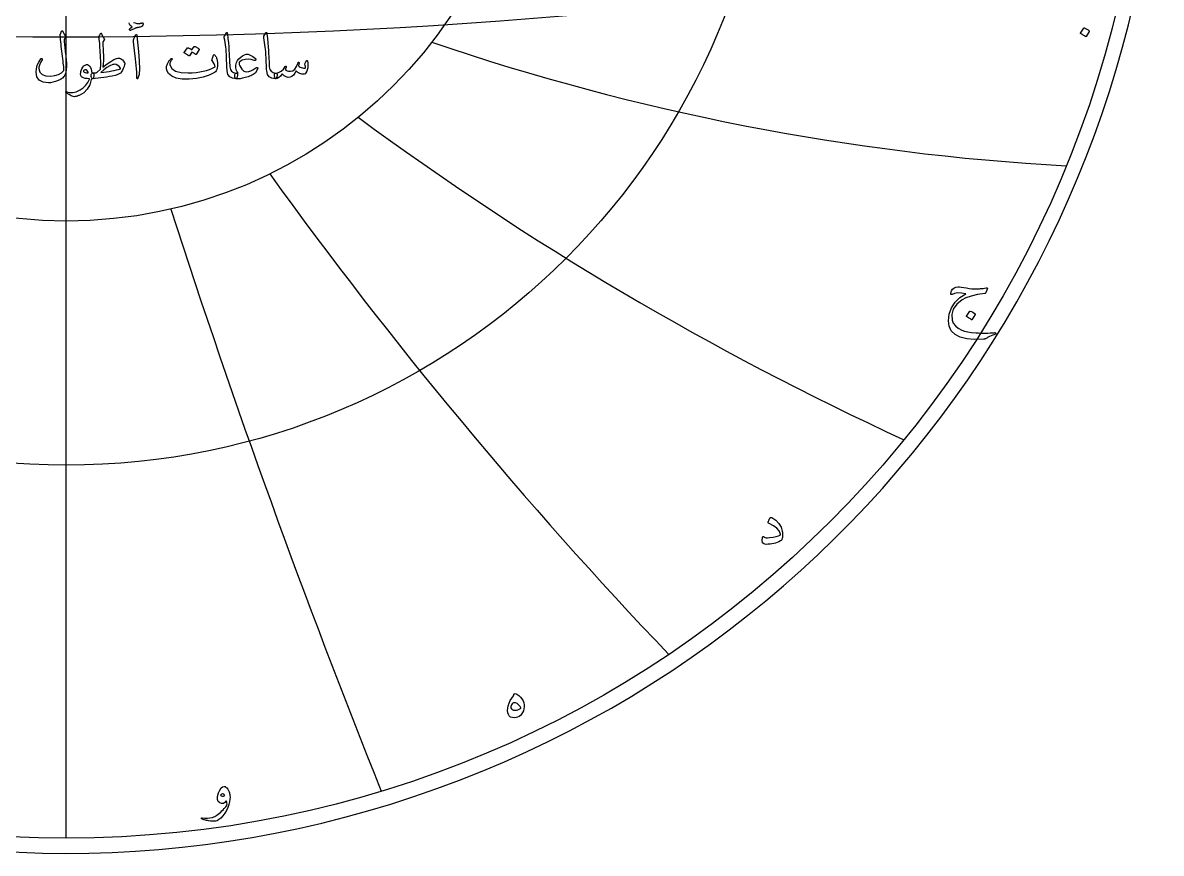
# Model space of a CAD drawing. Header units: millimetres. Extents: x -57 to 57, y -57 to 58.
# Drawn here: x -2.2 to 56.6, y -56.6 to -13.7 of the extents above; entities that cross this region are included whole.
import ezdxf

# ---------------------------------------------------------------- set-up
doc = ezdxf.new("R2010")
doc.units = ezdxf.units.MM
for name, color, linetype in [('CUT_OUTER', 1, 'Continuous'), ('ENGRAVE', 7, 'Continuous'), ('ENGRAVE_FINE', 8, 'Continuous'), ('TEXT', 5, 'Continuous')]:
    doc.layers.add(name, color=color, linetype=linetype)

msp = doc.modelspace()

# ---------------------------------------------------------------- linework, layer by layer
at = {"layer": 'CUT_OUTER'}
msp.add_arc((-0.0002, -0.0001), 56.5799, 134.296617, 87.801785, dxfattribs=at)
at = {"layer": 'ENGRAVE'}
for points in [[(0, -55.8), (0, 55.8)], [(0, -55.8), (0, -23.9096)]]:
    msp.add_lwpolyline(points, dxfattribs=at)
for radius in [55.8, 36.5261, 23.9096]:
    msp.add_circle((0, 0), radius, dxfattribs=at)
for centre, radius, start, end in [((58.5192, 101.3583), 122.6057, 251.139229, 266.799774), ((110.1946, 110.1946), 160.062, 233.545401, 245.290809), ((202.2435, 116.7653), 236.3699, 215.791991, 223.622263), ((450.8833, 120.8138), 468.2156, 197.925392, 201.840528)]:
    msp.add_arc(centre, radius, start, end, dxfattribs=at)
at = {"layer": 'ENGRAVE_FINE'}
msp.add_arc((0, 291.4041), 305.7921, 259.637891, 280.362109, dxfattribs=at)
at = {"layer": 'TEXT'}
for points in [[(-0.2409, -14.1011), (-0.2351, -14.091), (-0.2277, -14.0838), (-0.2186, -14.0795), (-0.2079, -14.078), (-0.1972, -14.0799), (-0.1881, -14.0854), (-0.1807, -14.0947), (-0.1749, -14.1077), (-0.1442, -14.1834), (-0.1114, -14.2488), (-0.0765, -14.3039), (-0.0396, -14.3486), (-0.0287, -14.3647), (-0.0256, -14.3833), (-0.0303, -14.4043), (-0.0429, -14.4278), (-0.0509, -14.4392), (-0.0586, -14.4501), (-0.0658, -14.4606), (-0.0726, -14.4707), (-0.079, -14.4802), (-0.085, -14.4889), (-0.0905, -14.4967), (-0.0957, -14.5037), (-0.1044, -14.5165), (-0.1105, -14.5318), (-0.1143, -14.5495), (-0.1155, -14.5697), (-0.1116, -14.6267), (-0.1064, -14.6889), (-0.1, -14.7563), (-0.0924, -14.8288), (-0.0837, -14.9064), (-0.0742, -14.9892), (-0.0639, -15.0772), (-0.0528, -15.1703), (-0.0403, -15.2632), (-0.0293, -15.3506), (-0.0197, -15.4324), (-0.0115, -15.5086), (-0.0046, -15.5794), (0.0012, -15.6451), (0.0061, -15.7056), (0.0099, -15.761), (0.0142, -15.925), (0.0008, -16.0803), (-0.0303, -16.2269), (-0.0792, -16.3649), (-0.1268, -16.446), (-0.2005, -16.5208), (-0.3001, -16.5895), (-0.4257, -16.652), (-0.5618, -16.7038), (-0.6897, -16.7403), (-0.8093, -16.7615), (-0.9207, -16.7675), (-1.1996, -16.7292), (-1.3992, -16.624), (-1.5197, -16.452), (-1.5609, -16.2131), (-1.5465, -16.0351), (-1.4999, -15.8608), (-1.4211, -15.6903), (-1.3101, -15.5234), (-1.3016, -15.5137), (-1.2928, -15.5077), (-1.2835, -15.5055), (-1.2738, -15.5069), (-1.2635, -15.5108), (-1.2556, -15.516), (-1.2503, -15.5224), (-1.2474, -15.53), (-1.2453, -15.5414), (-1.2457, -15.5523), (-1.2486, -15.5628), (-1.254, -15.5729), (-1.3297, -15.7204), (-1.3819, -15.846), (-1.4105, -15.9497), (-1.4157, -16.0316), (-1.3606, -16.208), (-1.2416, -16.3311), (-1.0587, -16.401), (-0.8118, -16.4177), (-0.5893, -16.3936), (-0.4001, -16.3377), (-0.2444, -16.25), (-0.1221, -16.1306), (-0.1247, -16.073), (-0.1291, -16.0056), (-0.1354, -15.9286), (-0.1435, -15.8419), (-0.1538, -15.7452), (-0.1662, -15.6385), (-0.181, -15.5217), (-0.198, -15.3947), (-0.2141, -15.2637), (-0.2294, -15.1348), (-0.2438, -15.008), (-0.2574, -14.8832), (-0.27, -14.7605), (-0.2813, -14.6398), (-0.2914, -14.5212), (-0.3003, -14.4047), (-0.3135, -14.2925), (-0.3129, -14.2797), (-0.311, -14.2678), (-0.3079, -14.2566), (-0.3036, -14.2463)], [(52.5784, -13.9377), (52.5828, -13.9333), (52.589, -13.9306), (52.5969, -13.9297), (52.6066, -13.9306), (52.675, -13.9583), (52.7394, -13.9922), (52.7999, -14.0323), (52.8565, -14.0785), (52.862, -14.0855), (52.8644, -14.0925), (52.8637, -14.0996), (52.86, -14.1066), (52.6946, -14.3741), (52.6884, -14.3805), (52.6805, -14.3821), (52.6708, -14.3788), (52.6594, -14.3706), (52.6495, -14.3636), (52.6338, -14.353), (52.6125, -14.3389), (52.5854, -14.3213), (52.5522, -14.3002), (52.5124, -14.2756), (52.466, -14.2474), (52.413, -14.2157), (52.4059, -14.2105), (52.4024, -14.2052), (52.4024, -14.1999), (52.4059, -14.1946)], [(1.7721, -14.2199), (1.7799, -14.2115), (1.7869, -14.2059), (1.7931, -14.2032), (1.7985, -14.2034), (1.8049, -14.2063), (1.8109, -14.2117), (1.8164, -14.2195), (1.8216, -14.2298), (1.8425, -14.2744), (1.8624, -14.3156), (1.8813, -14.3536), (1.8992, -14.3882), (1.9162, -14.4192), (1.9326, -14.446), (1.9483, -14.4687), (1.9635, -14.4872), (1.9746, -14.5025), (1.9783, -14.5186), (1.9746, -14.5355), (1.9635, -14.5532), (1.8975, -14.6357), (1.889, -14.6499), (1.8835, -14.6662), (1.8808, -14.6846), (1.881, -14.705), (1.8917, -14.8607), (1.9008, -14.9979), (1.9082, -15.1165), (1.914, -15.2165), (1.9183, -15.2982), (1.9214, -15.3617), (1.9233, -15.4071), (1.9239, -15.4343), (1.9232, -15.5148), (1.921, -15.5911), (1.9174, -15.6633), (1.9123, -15.7313), (1.9061, -15.7953), (1.8987, -15.8551), (1.8904, -15.9108), (1.881, -15.9623), (2.1052, -15.7907), (2.2993, -15.6587), (2.4632, -15.5663), (2.5971, -15.5135), (2.6567, -15.4995), (2.7101, -15.4937), (2.7574, -15.4962), (2.7984, -15.5069), (2.8564, -15.537), (2.9114, -15.5845), (2.9636, -15.6492), (3.0129, -15.7313), (3.0205, -15.7509), (3.0236, -15.7734), (3.0222, -15.7988), (3.0162, -15.827), (2.9834, -15.9285), (2.9444, -16.025), (2.8993, -16.1166), (2.8479, -16.2032), (2.798, -16.2589), (2.7274, -16.3072), (2.6363, -16.348), (2.5245, -16.3814), (2.3749, -16.4145), (2.2263, -16.4445), (2.0787, -16.4714), (1.9322, -16.4953), (1.7868, -16.5158), (1.643, -16.5328), (1.5006, -16.5463), (1.3596, -16.5563), (1.3437, -16.5518), (1.3291, -16.5382), (1.3157, -16.5155), (1.3035, -16.4837), (1.2928, -16.4447), (1.287, -16.407), (1.2862, -16.3705), (1.2903, -16.3352), (1.2996, -16.3045), (1.3142, -16.2816), (1.3342, -16.2665), (1.3596, -16.2593), (1.3933, -16.2575), (1.4252, -16.2552), (1.4552, -16.2525), (1.4833, -16.2494), (1.5096, -16.2463), (1.5341, -16.2436), (1.5567, -16.2414), (1.5774, -16.2395), (1.7622, -16.0613), (1.7638, -16.0536), (1.7655, -16.0436), (1.7671, -16.0313), (1.7688, -16.0168), (1.7705, -16), (1.7721, -15.9809), (1.7737, -15.9595), (1.7754, -15.9359), (1.7768, -15.9102), (1.7779, -15.8827), (1.7785, -15.8533), (1.7787, -15.8221), (1.7787, -15.7892), (1.7787, -15.7548), (1.7787, -15.719), (1.7787, -15.6818), (1.7783, -15.6397), (1.777, -15.5894), (1.775, -15.5308), (1.7721, -15.464), (1.7684, -15.3894), (1.7638, -15.3073), (1.7585, -15.2178), (1.7523, -15.1208), (1.7381, -14.9057), (1.7251, -14.7355), (1.7133, -14.6103), (1.7028, -14.5301), (1.6943, -14.4786), (1.6888, -14.4394), (1.6861, -14.4126), (1.6863, -14.3981), (1.6963, -14.3709), (1.7065, -14.3453), (1.7169, -14.3214), (1.7275, -14.2991), (1.7384, -14.2781), (1.7494, -14.2579), (1.7607, -14.2385), (1.7721, -14.2199)], [(3.564, -14.3453), (3.5956, -14.2843), (3.6209, -14.2628), (3.6401, -14.281), (3.6531, -14.3387), (3.729, -15.1472), (3.7742, -15.6435), (3.7843, -16.0399), (3.7593, -16.3365), (3.6993, -16.5332), (3.6884, -16.5493), (3.6787, -16.558), (3.6702, -16.5592), (3.663, -16.553), (3.6572, -16.5433), (3.6531, -16.5307), (3.6506, -16.5153), (3.6498, -16.4969), (3.6498, -16.354), (3.6432, -16.2024), (3.63, -16.0421), (3.6102, -15.8732), (3.6059, -15.8291), (3.5929, -15.7099), (3.5712, -15.5156), (3.5409, -15.2462), (3.4683, -14.6489), (3.4666, -14.6172), (3.4683, -14.5879), (3.4732, -14.5611), (3.4815, -14.5367)], [(8.2764, -14.1803), (8.2828, -14.1704), (8.2888, -14.1638), (8.2943, -14.1605), (8.2995, -14.1605), (8.3073, -14.1648), (8.3143, -14.1778), (8.3205, -14.1995), (8.3259, -14.2298), (8.3531, -14.4763), (8.3754, -14.7042), (8.3927, -14.9135), (8.4051, -15.1043), (8.413, -15.2675), (8.4204, -15.4137), (8.4271, -15.543), (8.4331, -15.6554), (8.4384, -15.7509), (8.4426, -15.8295), (8.4458, -15.8912), (8.448, -15.9359), (8.4773, -16.07), (8.542, -16.1686), (8.6423, -16.2317), (8.778, -16.2593), (8.8157, -16.2692), (8.8399, -16.2923), (8.8504, -16.3286), (8.8473, -16.3781), (8.8318, -16.4561), (8.8151, -16.5118), (8.7972, -16.5452), (8.778, -16.5563), (8.587, -16.5312), (8.4463, -16.4557), (8.356, -16.3299), (8.316, -16.1537), (8.3097, -16.0695), (8.304, -15.985), (8.299, -15.9003), (8.2945, -15.8155), (8.2905, -15.7304), (8.2867, -15.6451), (8.2831, -15.5596), (8.2797, -15.4739), (8.2735, -15.3105), (8.2648, -15.1633), (8.2537, -15.0324), (8.2401, -14.9179), (8.224, -14.8078), (8.2054, -14.6906), (8.1844, -14.5661), (8.1609, -14.4344), (8.1578, -14.4107), (8.1584, -14.389), (8.1628, -14.3694), (8.1708, -14.3519)], [(10.3191, -14.1803), (10.3255, -14.1704), (10.3315, -14.1638), (10.337, -14.1605), (10.3422, -14.1605), (10.35, -14.1648), (10.357, -14.1778), (10.3632, -14.1995), (10.3686, -14.2298), (10.3958, -14.4763), (10.4181, -14.7042), (10.4354, -14.9135), (10.4478, -15.1043), (10.4557, -15.2675), (10.4631, -15.4137), (10.4698, -15.543), (10.4758, -15.6554), (10.4811, -15.7509), (10.4853, -15.8295), (10.4885, -15.8912), (10.4907, -15.9359), (10.52, -16.07), (10.5847, -16.1686), (10.685, -16.2317), (10.8207, -16.2593), (10.8584, -16.2692), (10.8826, -16.2923), (10.8931, -16.3286), (10.89, -16.3781), (10.8745, -16.4561), (10.8578, -16.5118), (10.8399, -16.5452), (10.8207, -16.5563), (10.6297, -16.5312), (10.489, -16.4557), (10.3987, -16.3299), (10.3587, -16.1537), (10.3524, -16.0695), (10.3467, -15.985), (10.3417, -15.9003), (10.3372, -15.8155), (10.3332, -15.7304), (10.3294, -15.6451), (10.3258, -15.5596), (10.3224, -15.4739), (10.3162, -15.3105), (10.3075, -15.1633), (10.2964, -15.0324), (10.2828, -14.9179), (10.2667, -14.8078), (10.2481, -14.6906), (10.2271, -14.5661), (10.2036, -14.4344), (10.2005, -14.4107), (10.2011, -14.389), (10.2055, -14.3694), (10.2135, -14.3519)], [(6.6, -14.8898), (6.6041, -14.8857), (6.6099, -14.8832), (6.6173, -14.8824), (6.6264, -14.8832), (6.6589, -14.8954), (6.6903, -14.9088), (6.7208, -14.9234), (6.7501, -14.9393), (6.7787, -14.9566), (6.8067, -14.9756), (6.834, -14.9962), (6.8607, -15.0185), (6.8659, -15.0253), (6.8681, -15.0325), (6.8675, -15.0402), (6.864, -15.0482), (6.7056, -15.299), (6.7013, -15.3023), (6.6949, -15.3023), (6.6864, -15.299), (6.6759, -15.2924), (6.6687, -15.2863), (6.6569, -15.278), (6.6406, -15.2674), (6.6198, -15.2545), (6.5942, -15.2391), (6.5637, -15.2211), (6.5282, -15.2003), (6.4878, -15.1769), (6.3624, -15.3716), (6.3566, -15.3776), (6.3492, -15.379), (6.3401, -15.3759), (6.3294, -15.3683), (6.3201, -15.3617), (6.3055, -15.3518), (6.2855, -15.3386), (6.2601, -15.3221), (6.229, -15.3023), (6.1916, -15.2792), (6.1481, -15.2528), (6.0984, -15.2231), (6.0932, -15.2182), (6.091, -15.2132), (6.0916, -15.2083), (6.0951, -15.2033), (6.2568, -14.9624), (6.2609, -14.9583), (6.2667, -14.9558), (6.2741, -14.955), (6.2832, -14.9558), (6.3108, -14.9648), (6.3376, -14.9752), (6.3636, -14.9871), (6.3888, -15.0004), (6.4131, -15.0149), (6.4366, -15.0305), (6.4593, -15.0471), (6.4812, -15.0647)], [(9.8901, -16.0184), (9.801, -16.2164), (9.7897, -16.236), (9.7787, -16.2519), (9.7682, -16.2641), (9.7581, -16.2725), (9.7067, -16.3077), (9.6517, -16.3406), (9.5929, -16.3712), (9.5304, -16.3996), (9.4644, -16.4261), (9.3951, -16.4511), (9.3225, -16.4747), (9.2466, -16.4969), (9.1047, -16.5316), (8.9793, -16.553), (8.8704, -16.5613), (8.778, -16.5563), (8.7427, -16.5402), (8.7194, -16.5085), (8.7081, -16.461), (8.7087, -16.3979), (8.7172, -16.341), (8.7293, -16.2989), (8.7452, -16.2717), (8.7648, -16.2593), (8.7681, -16.2593), (8.7714, -16.2593), (8.7747, -16.2593), (8.778, -16.2593), (8.8025, -16.2618), (8.8267, -16.2626), (8.8504, -16.2618), (8.8737, -16.2593), (8.8337, -16.2001), (8.8027, -16.1347), (8.7809, -16.0632), (8.7681, -15.9854), (8.7662, -15.8462), (8.7904, -15.7222), (8.8405, -15.6135), (8.9166, -15.5201), (9.0146, -15.4329), (9.1105, -15.3658), (9.2043, -15.319), (9.2961, -15.2924), (9.3951, -15.2926), (9.5073, -15.3295), (9.6327, -15.4032), (9.7713, -15.5135), (9.787, -15.5306), (9.7944, -15.549), (9.7936, -15.5686), (9.7845, -15.5894), (9.7715, -15.6055), (9.7556, -15.6142), (9.7369, -15.6154), (9.7152, -15.6092), (9.5599, -15.5643), (9.4042, -15.5482), (9.248, -15.561), (9.0915, -15.6026), (9.0294, -15.6288), (8.9818, -15.6579), (8.9486, -15.6899), (8.9298, -15.7247), (8.9253, -15.7689), (8.938, -15.8254), (8.9682, -15.8943), (9.0156, -15.9755), (9.0733, -16.0576), (9.1278, -16.1191), (9.1789, -16.1599), (9.2268, -16.1801), (9.331, -16.1904), (9.4355, -16.1785), (9.5405, -16.1442), (9.6459, -16.0877), (9.7416, -16.0217), (9.7911, -15.9904), (9.8307, -15.9722), (9.8604, -15.9673), (9.8802, -15.9755), (9.8882, -15.9856), (9.8926, -15.9961), (9.8932, -16.0071), (9.8901, -16.0184)], [(1.2936, -16.5926), (1.2163, -16.8642), (1.0865, -17.0917), (0.9044, -17.2751), (0.6699, -17.4143), (0.6371, -17.4284), (0.6047, -17.4411), (0.5728, -17.4524), (0.5412, -17.4622), (0.5103, -17.4703), (0.4802, -17.4766), (0.4509, -17.481), (0.4224, -17.4836), (0.3514, -17.4735), (0.2574, -17.4366), (0.1402, -17.3729), (0, -17.2823), (-0.0151, -17.2693), (-0.0239, -17.2567), (-0.0266, -17.2446), (-0.0231, -17.2328), (-0.0153, -17.2237), (-0.005, -17.2196), (0.0078, -17.2204), (0.0231, -17.2262), (0.1689, -17.2734), (0.3325, -17.2732), (0.5138, -17.2256), (0.7128, -17.1305), (0.8753, -17.0202), (1.0098, -16.8904), (1.1162, -16.7413), (1.1946, -16.5728), (1.194, -16.5668), (1.1921, -16.5621), (1.189, -16.5586), (1.1847, -16.5563), (1.0711, -16.5497), (0.9743, -16.5365), (0.8945, -16.5167), (0.8316, -16.4903), (0.7829, -16.4495), (0.7524, -16.393), (0.74, -16.3208), (0.7458, -16.2329), (0.7477, -16.2213), (0.7499, -16.2094), (0.7526, -16.1973), (0.7557, -16.1851), (0.7592, -16.1724), (0.7631, -16.1591), (0.7675, -16.1452), (0.7722, -16.1306), (0.811, -16.0364), (0.858, -15.9582), (0.9133, -15.8961), (0.9768, -15.8501), (1.0418, -15.825), (1.1014, -15.8254), (1.1556, -15.8514), (1.2045, -15.9029), (1.2472, -15.9747), (1.2796, -16.058), (1.3016, -16.1529), (1.3134, -16.2593), (1.3199, -16.2592), (1.3262, -16.2589), (1.3323, -16.2584), (1.3382, -16.2577), (1.344, -16.2569), (1.3501, -16.2564), (1.3564, -16.2561), (1.3629, -16.256), (1.3852, -16.2608), (1.4025, -16.275), (1.4149, -16.2987), (1.4223, -16.3319), (1.4254, -16.3684), (1.4248, -16.4053), (1.4204, -16.4427), (1.4124, -16.4804), (1.4019, -16.5136), (1.3901, -16.5373), (1.3771, -16.5516), (1.3629, -16.5563), (1.3002, -16.5563), (1.2998, -16.5623), (1.2986, -16.5703), (1.2965, -16.5804), (1.2936, -16.5926)], [(2.4816, -15.8105), (2.4649, -15.8111), (2.4478, -15.813), (2.4302, -15.8161), (2.4123, -15.8204), (2.2502, -15.8841), (2.0906, -15.973), (1.9334, -16.0871), (1.7787, -16.2263), (1.9332, -16.2119), (2.0798, -16.195), (2.2186, -16.1756), (2.3496, -16.1537), (2.4727, -16.1292), (2.588, -16.1017), (2.6955, -16.0714), (2.7951, -16.0382), (2.8044, -16.0343), (2.8091, -16.0291), (2.8093, -16.0227), (2.805, -16.0151), (2.734, -15.9281), (2.6565, -15.865), (2.5724, -15.8258), (2.4816, -15.8105)], [(7.6758, -15.3287), (7.698, -15.3566), (7.7183, -15.3873), (7.7367, -15.4209), (7.7533, -15.4574), (7.7681, -15.4966), (7.781, -15.5383), (7.792, -15.5824), (7.8012, -15.629), (7.8132, -15.7227), (7.816, -15.8155), (7.8099, -15.9075), (7.7946, -15.9986), (7.7715, -16.0799), (7.7418, -16.1455), (7.7055, -16.1954), (7.6626, -16.2296), (7.5265, -16.3016), (7.3821, -16.3657), (7.2295, -16.422), (7.0686, -16.4705), (6.8995, -16.5107), (6.7221, -16.5423), (6.5365, -16.5652), (6.3426, -16.5794), (5.9792, -16.5757), (5.6809, -16.525), (5.4479, -16.4272), (5.28, -16.2824), (5.2111, -16.1692), (5.1793, -16.0473), (5.1847, -15.9167), (5.2272, -15.7775), (5.2415, -15.7475), (5.2581, -15.7169), (5.277, -15.6856), (5.2981, -15.6538), (5.3216, -15.6213), (5.3472, -15.5882), (5.3752, -15.5545), (5.4054, -15.5201), (5.4155, -15.5104), (5.426, -15.5044), (5.437, -15.5022), (5.4483, -15.5036), (5.4559, -15.5065), (5.4623, -15.5119), (5.4675, -15.5197), (5.4714, -15.53), (5.4733, -15.5397), (5.4722, -15.549), (5.4683, -15.5579), (5.4615, -15.5663), (5.4332, -15.5999), (5.4079, -15.6348), (5.3854, -15.6709), (5.3658, -15.7082), (5.3524, -15.7439), (5.3452, -15.7783), (5.3441, -15.8115), (5.3493, -15.8435), (5.4524, -16.0302), (5.6463, -16.1611), (5.9309, -16.2364), (6.3063, -16.256), (6.5127, -16.2481), (6.7093, -16.2309), (6.8963, -16.2044), (7.0735, -16.1686), (7.2413, -16.1235), (7.3998, -16.0692), (7.5491, -16.0055), (7.689, -15.9326), (7.6754, -15.8646), (7.6444, -15.7891), (7.5962, -15.7062), (7.5306, -15.6158), (7.5285, -15.6072), (7.529, -15.5911), (7.5318, -15.5676), (7.5372, -15.5366), (7.5386, -15.5335), (7.5397, -15.5308), (7.5403, -15.5286), (7.5405, -15.5267), (7.5512, -15.4846), (7.5669, -15.4376), (7.5875, -15.3856), (7.6131, -15.3287), (7.6244, -15.3114), (7.6387, -15.3056), (7.6558, -15.3114), (7.6758, -15.3287)], [(12.4212, -15.6158), (12.4284, -15.6109), (12.4369, -15.6125), (12.4466, -15.6208), (12.4575, -15.6356), (12.4693, -15.6608), (12.4781, -15.6967), (12.4841, -15.7433), (12.4872, -15.8006), (12.4882, -15.8658), (12.4847, -15.9293), (12.4767, -15.9912), (12.4641, -16.0514), (12.4274, -16.1686), (12.3865, -16.2527), (12.3416, -16.3039), (12.2925, -16.322), (12.1764, -16.3152), (12.0689, -16.2849), (11.9701, -16.2311), (11.88, -16.1537), (11.8181, -16.2756), (11.7447, -16.3707), (11.6597, -16.439), (11.5632, -16.4804), (11.4619, -16.4895), (11.3594, -16.4639), (11.2557, -16.4037), (11.1507, -16.3088), (11.0657, -16.4171), (10.9824, -16.4944), (10.9007, -16.5408), (10.8207, -16.5563), (10.8046, -16.5472), (10.7893, -16.52), (10.7749, -16.4746), (10.7613, -16.4111), (10.7563, -16.3484), (10.7646, -16.3022), (10.786, -16.2725), (10.8207, -16.2593), (10.9729, -16.2249), (11.1061, -16.1578), (11.2204, -16.0582), (11.3157, -15.926), (11.3209, -15.9188), (11.3264, -15.9136), (11.3324, -15.9105), (11.3388, -15.9095), (11.3466, -15.9103), (11.3537, -15.9128), (11.3598, -15.9169), (11.3652, -15.9227), (11.3683, -15.9405), (11.3611, -15.9706), (11.3435, -16.0131), (11.3157, -16.0679), (11.3522, -16.1102), (11.4089, -16.1413), (11.4859, -16.1613), (11.583, -16.1702), (11.7041, -16.1448), (11.8099, -16.0621), (11.9004, -15.9221), (11.9757, -15.7247), (11.9794, -15.7146), (11.9839, -15.7074), (11.9893, -15.7031), (11.9955, -15.7016), (12.0048, -15.7024), (12.0128, -15.7049), (12.0196, -15.709), (12.0252, -15.7148), (12.0293, -15.7231), (12.0318, -15.7313), (12.0326, -15.7396), (12.0318, -15.7478), (11.9988, -15.8864), (12.0374, -15.9207), (12.0838, -15.9508), (12.138, -15.9768), (12.2001, -15.9986), (12.2605, -16.0128), (12.3065, -16.0159), (12.3381, -16.0079), (12.3552, -15.9887), (12.3608, -15.9594), (12.3577, -15.9178), (12.3459, -15.8637), (12.3255, -15.7973), (12.329, -15.7785), (12.3461, -15.742), (12.3769, -15.6878), (12.4212, -15.6158)], [(1.1352, -16.223), (1.1006, -16.1626), (1.0626, -16.1199), (1.0213, -16.0949), (0.9768, -16.0877), (0.9502, -16.0947), (0.9265, -16.1059), (0.9056, -16.1211), (0.8877, -16.1405), (0.8819, -16.1508), (0.8811, -16.162), (0.8852, -16.1739), (0.8943, -16.1867), (0.9283, -16.2166), (0.9776, -16.237), (1.0422, -16.248), (1.122, -16.2494), (1.1303, -16.2478), (1.1352, -16.2428), (1.1368, -16.2346), (1.1352, -16.223)], [(47.5933, -27.4293), (47.5089, -27.6194), (47.5012, -27.6319), (47.4921, -27.6414), (47.4818, -27.6478), (47.4701, -27.6511), (47.0796, -27.7127), (46.7529, -27.7883), (46.49, -27.8781), (46.2909, -27.9819), (46.0118, -28.2096), (45.8325, -28.4598), (45.753, -28.7324), (45.7735, -29.0274), (45.8355, -29.1871), (45.9407, -29.3283), (46.089, -29.4511), (46.2804, -29.5554), (46.4148, -29.602), (46.5822, -29.6399), (46.7826, -29.6689), (47.0161, -29.6891), (47.1401, -29.6951), (47.2625, -29.6988), (47.383, -29.7004), (47.5018, -29.6997), (47.6184, -29.6971), (47.7324, -29.6927), (47.8437, -29.6865), (47.9524, -29.6786), (47.9779, -29.6768), (47.9981, -29.6786), (48.0131, -29.6839), (48.0228, -29.6927), (48.0281, -29.7034), (48.0298, -29.7147), (48.0281, -29.7263), (48.0228, -29.7384), (48.0189, -29.7449), (48.0144, -29.7503), (48.0092, -29.7546), (48.0034, -29.7578), (47.9971, -29.7605), (47.9907, -29.7635), (47.9839, -29.7667), (47.977, -29.7701), (47.8756, -29.8024), (47.7861, -29.8361), (47.7084, -29.8711), (47.6426, -29.9074), (47.6005, -29.9336), (47.5621, -29.9558), (47.5274, -29.974), (47.4965, -29.9883), (47.4698, -29.9993), (47.4477, -30.0077), (47.4302, -30.0134), (47.4173, -30.0165), (46.936, -30.0343), (46.5268, -29.9998), (46.1897, -29.9129), (45.9249, -29.7736), (45.7335, -29.5827), (45.6204, -29.3442), (45.5856, -29.0582), (45.6292, -28.7247), (45.7445, -28.3887), (45.9249, -28.1025), (46.1704, -27.866), (46.481, -27.6792), (46.261, -27.6372), (46.0692, -27.6273), (45.9055, -27.6495), (45.77, -27.7039), (45.7581, -27.7083), (45.7471, -27.7109), (45.737, -27.7118), (45.7277, -27.7109), (45.72, -27.708), (45.7145, -27.703), (45.7112, -27.6957), (45.7101, -27.6863), (45.715, -27.6425), (45.7225, -27.5991), (45.7326, -27.5562), (45.7453, -27.5138), (45.7902, -27.4313), (45.8615, -27.3703), (45.9592, -27.331), (46.0833, -27.3131), (46.1618, -27.3138), (46.2601, -27.3228), (46.3783, -27.3402), (46.5162, -27.3659), (46.6586, -27.3917), (46.7899, -27.4091), (46.9102, -27.4181), (47.0196, -27.4187), (47.0722, -27.4164), (47.1278, -27.413), (47.1866, -27.4085), (47.2484, -27.4029), (47.3133, -27.396), (47.3813, -27.3875), (47.4523, -27.3775), (47.5265, -27.3659), (47.5689, -27.3646), (47.5942, -27.3747), (47.6024, -27.3963), (47.5933, -27.4293)], [(46.6852, -28.5698), (46.6896, -28.5654), (46.6957, -28.5627), (46.7037, -28.5619), (46.7133, -28.5627), (46.7818, -28.5905), (46.8462, -28.6243), (46.9067, -28.6644), (46.9633, -28.7106), (46.9688, -28.7176), (46.9712, -28.7247), (46.9705, -28.7317), (46.9668, -28.7387), (46.8013, -29.0063), (46.7952, -29.0126), (46.7873, -29.0142), (46.7776, -29.0109), (46.7661, -29.0027), (46.7562, -28.9957), (46.7406, -28.9851), (46.7193, -28.9711), (46.6922, -28.9535), (46.659, -28.9323), (46.6192, -28.9077), (46.5728, -28.8795), (46.5197, -28.8479), (46.5127, -28.8426), (46.5092, -28.8373), (46.5092, -28.832), (46.5127, -28.8267)], [(36.2707, -39.4633), (36.2847, -39.4214), (36.2985, -39.3837), (36.312, -39.3501), (36.3253, -39.3208), (36.3382, -39.2954), (36.3504, -39.2737), (36.3619, -39.2558), (36.3728, -39.2416), (36.3898, -39.2279), (36.4089, -39.2222), (36.4302, -39.2244), (36.4538, -39.2345), (36.6621, -39.3742), (36.8225, -39.5364), (36.9349, -39.721), (36.9994, -39.928), (37.0084, -39.9872), (37.0143, -40.045), (37.0172, -40.1016), (37.017, -40.1568), (37.0135, -40.2102), (37.0064, -40.2615), (36.9959, -40.3106), (36.9818, -40.3574), (36.9692, -40.3825), (36.9527, -40.4049), (36.9323, -40.4247), (36.9079, -40.4419), (36.8238, -40.483), (36.7371, -40.5185), (36.6478, -40.5482), (36.5559, -40.5721), (36.4617, -40.5908), (36.3658, -40.6047), (36.2681, -40.6137), (36.1687, -40.6179), (36.0507, -40.5981), (35.9786, -40.5317), (35.9522, -40.4186), (35.9715, -40.2589), (35.9781, -40.2415), (35.9874, -40.2281), (35.9993, -40.2186), (36.0138, -40.2131), (36.0263, -40.2146), (36.0393, -40.2193), (36.0527, -40.227), (36.0666, -40.2377), (36.1095, -40.2608), (36.1678, -40.2738), (36.2415, -40.2767), (36.3306, -40.2694), (36.524, -40.2413), (36.6817, -40.2096), (36.8038, -40.1744), (36.8903, -40.1357), (36.8947, -40.1304), (36.8973, -40.1216), (36.8982, -40.1093), (36.8973, -40.0934), (36.8377, -39.9271), (36.7222, -39.7801), (36.5508, -39.6525), (36.3235, -39.5443), (36.2938, -39.5287), (36.2751, -39.51), (36.2674, -39.4882), (36.2707, -39.4633)], [(23.136, -48.3479), (23.1661, -48.3341), (23.2002, -48.3312), (23.2383, -48.3393), (23.2803, -48.3585), (23.3848, -48.4284), (23.473, -48.5081), (23.545, -48.5974), (23.6006, -48.6964), (23.6391, -48.7996), (23.6596, -48.905), (23.662, -49.0125), (23.6464, -49.1223), (23.618, -49.2224), (23.5786, -49.3115), (23.5282, -49.3896), (23.4669, -49.4567), (23.3976, -49.5106), (23.3234, -49.5491), (23.2444, -49.5722), (23.1606, -49.5799), (23.0511, -49.572), (22.9617, -49.5412), (22.8927, -49.4875), (22.8438, -49.411), (22.8146, -49.3179), (22.8042, -49.2112), (22.8128, -49.0909), (22.8403, -48.9569), (22.885, -48.8178), (22.945, -48.6858), (23.0205, -48.5609), (23.1113, -48.443), (23.1144, -48.4375), (23.1166, -48.428), (23.1179, -48.4146), (23.1184, -48.3972), (23.1195, -48.3783), (23.1228, -48.3638), (23.1283, -48.3536), (23.136, -48.3479)], [(23.4704, -49.1047), (23.4851, -49.0862), (23.4871, -49.0625), (23.4763, -49.0334), (23.4528, -48.9991), (23.3712, -48.9102), (23.2917, -48.8478), (23.2145, -48.8117), (23.1395, -48.802), (23.1039, -48.8084), (23.0709, -48.8275), (23.0405, -48.8594), (23.0128, -48.9041), (22.9906, -48.9523), (22.9767, -48.9947), (22.9712, -49.0315), (22.9741, -49.0625), (22.9987, -49.1195), (23.0409, -49.1602), (23.1008, -49.1846), (23.1782, -49.1927), (23.2638, -49.1872), (23.341, -49.1707), (23.4099, -49.1432), (23.4704, -49.1047)], [(7.8651, -53.4641), (7.9293, -53.315), (7.9989, -53.2089), (8.0737, -53.146), (8.1537, -53.1262), (8.2039, -53.135), (8.2523, -53.1614), (8.2989, -53.2054), (8.3438, -53.267), (8.3654, -53.3027), (8.3843, -53.3392), (8.4006, -53.3766), (8.4142, -53.4149), (8.4259, -53.4542), (8.4362, -53.4949), (8.4452, -53.537), (8.4529, -53.5803), (8.4602, -53.6769), (8.4538, -53.7906), (8.4338, -53.9215), (8.4001, -54.0696), (8.3504, -54.2229), (8.2822, -54.3697), (8.1955, -54.5098), (8.0904, -54.6433), (7.9802, -54.7597), (7.8818, -54.8449), (7.7954, -54.8988), (7.7208, -54.9214), (7.6447, -54.9254), (7.5571, -54.9232), (7.4581, -54.9148), (7.3477, -54.9003), (7.2917, -54.8912), (7.2399, -54.8814), (7.1922, -54.8709), (7.1488, -54.8598), (7.1093, -54.8485), (7.0735, -54.8374), (7.0415, -54.8265), (7.0133, -54.8158), (6.9965, -54.8066), (6.9851, -54.7965), (6.9789, -54.7855), (6.9781, -54.7736), (6.9836, -54.7617), (6.993, -54.7542), (7.0064, -54.7511), (7.0238, -54.7525), (7.1596, -54.7657), (7.2922, -54.7665), (7.4218, -54.7551), (7.5483, -54.7313), (7.5874, -54.7192), (7.6306, -54.7005), (7.678, -54.6752), (7.7296, -54.6433), (7.7854, -54.6048), (7.8453, -54.5597), (7.9094, -54.508), (7.9777, -54.4497), (8.0446, -54.3895), (8.1045, -54.3318), (8.1573, -54.2768), (8.203, -54.2245), (8.2415, -54.1745), (8.2725, -54.1268), (8.2961, -54.0812), (8.3121, -54.0379), (8.3029, -53.9723), (8.2928, -53.9235), (8.2818, -53.8914), (8.2699, -53.876), (8.1984, -53.9602), (8.1177, -54.0053), (8.0277, -54.0113), (7.9285, -53.9781), (7.8466, -53.9063), (7.8088, -53.7968), (7.8149, -53.6494), (7.8651, -53.4641)], [(8.1854, -53.5944), (8.1335, -53.5315), (8.0798, -53.5081), (8.0244, -53.5244), (7.9672, -53.5803), (8.0138, -53.6181), (8.0657, -53.6331), (8.1229, -53.6252), (8.1854, -53.5944)]]:
    msp.add_lwpolyline(points, close=True, dxfattribs=at)
msp.add_lwpolyline([(3.4799, -13.6414), (3.5541, -13.6746), (3.6416, -13.6958), (3.7422, -13.7051), (3.751, -13.7048), (3.7608, -13.7039), (3.7716, -13.7023), (3.7835, -13.7002), (3.7963, -13.6976), (3.8103, -13.6948), (3.8252, -13.6918), (3.8412, -13.6886), (3.8585, -13.6854), (3.8742, -13.6824), (3.8882, -13.6796), (3.9006, -13.6771), (3.9115, -13.6749), (3.9212, -13.6734), (3.9297, -13.6724), (3.9369, -13.6721), (3.9505, -13.6736), (3.9617, -13.6779), (3.9703, -13.6851), (3.9765, -13.6952), (3.9804, -13.7049), (3.9823, -13.7142), (3.9821, -13.7231), (3.9798, -13.7315), (3.9478, -13.7913), (3.9179, -13.8355), (3.8901, -13.8639), (3.8643, -13.8767), (3.8643, -13.8767), (3.8213, -13.8848), (3.7814, -13.8924), (3.7446, -13.8996), (3.7108, -13.9064), (3.6804, -13.913), (3.6535, -13.9196), (3.6301, -13.9262), (3.6102, -13.9328), (3.59, -13.9403), (3.5656, -13.9497), (3.5372, -13.961), (3.5046, -13.9741), (3.4679, -13.9892), (3.427, -14.0067), (3.3821, -14.0264), (3.333, -14.0483), (3.313, -14.0549), (3.2959, -14.0549), (3.2816, -14.0483), (3.2703, -14.0351), (3.2635, -14.0027), (3.2827, -13.965), (3.3278, -13.9219), (3.399, -13.8734), (3.3445, -13.8425), (3.3033, -13.8091), (3.2752, -13.7732), (3.2604, -13.7348), (3.2575, -13.6624)], dxfattribs=at)

doc.saveas('drawing.dxf')
